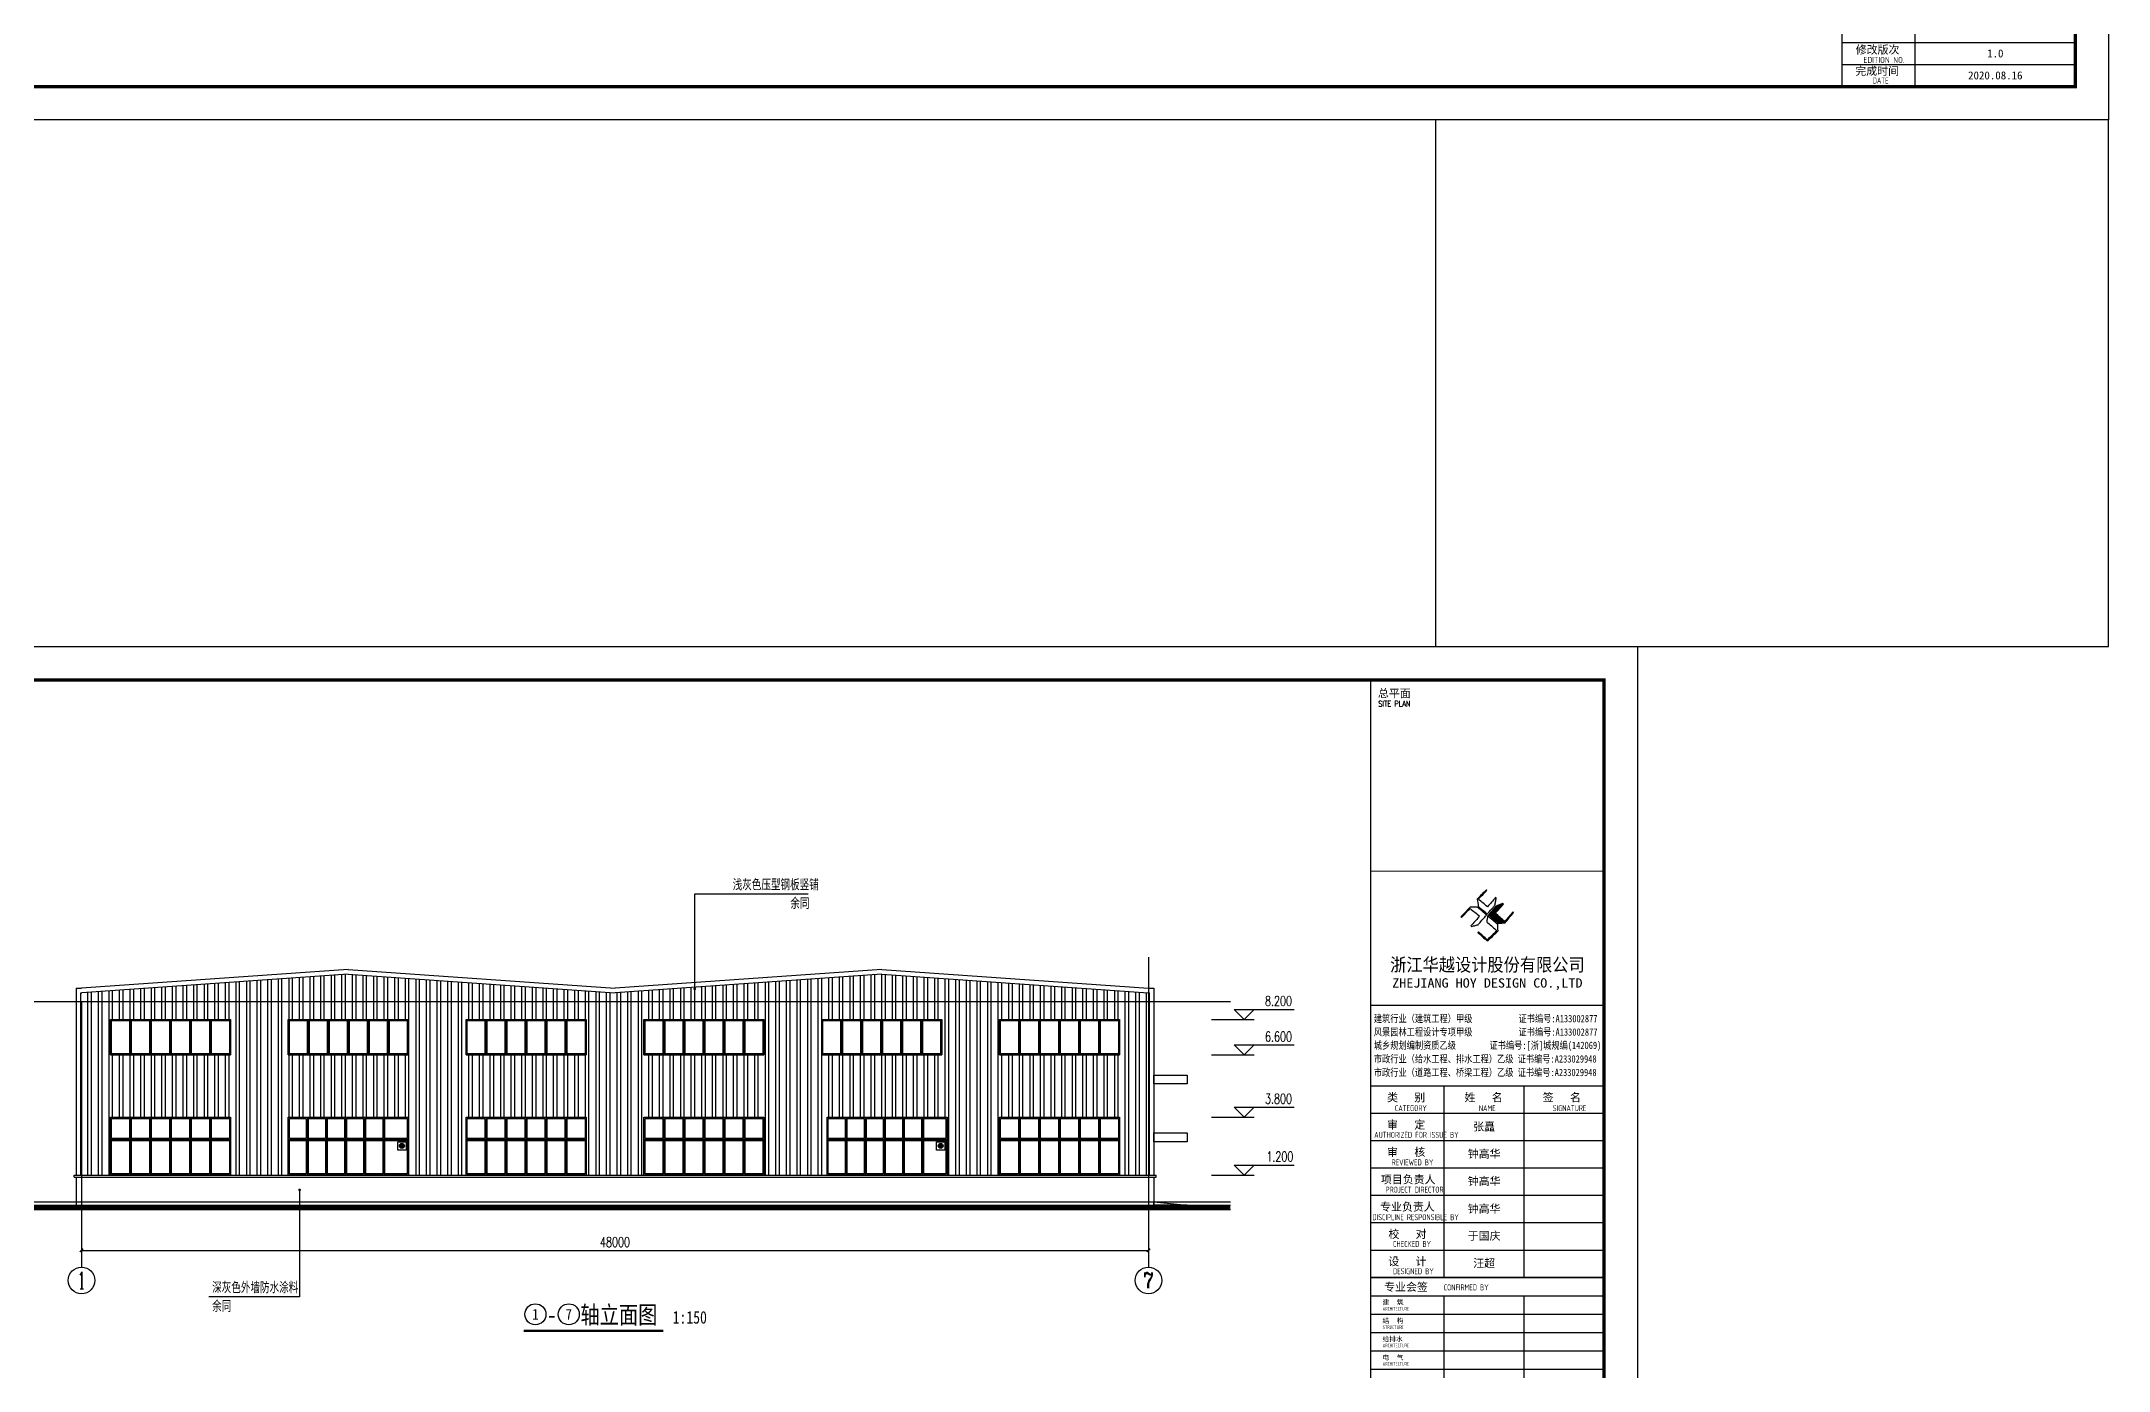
# Model space of a CAD drawing. Header units: millimetres. Extents: x 4455189 to 4808172, y 18512388 to 19204582.
# Drawn here: x 4715162 to 4808172, y 18673321 to 18733124 of the extents above; entities that cross this region are included whole.
import ezdxf
from ezdxf.enums import TextEntityAlignment as Align

# ---------------------------------------------------------------- set-up
doc = ezdxf.new("R2010")
doc.units = ezdxf.units.MM
doc.header["$LTSCALE"] = 1000
doc.header["$MEASUREMENT"] = 0
doc.layers.get('Defpoints').update_dxf_attribs({"color": 1})
for name, color, linetype in [('0 - 立面线', 7, 'Continuous'), ('AXIS_TEXT', 7, 'Continuous'), ('AXIS_外部', 171, 'Continuous'), ('DIM_LEAD', 145, 'Continuous'), ('DIM_SYMB', 165, 'Continuous'), ('PUB_DIM', 161, 'Continuous'), ('PUB_TEXT', 7, 'Continuous'), ('PUB_TITLE', 4, 'Continuous'), ('TK', 4, 'Continuous'), ('WINDOW', 140, 'Continuous'), ('校对', 1, 'Continuous')]:
    doc.layers.add(name, color=color, linetype=linetype)
doc.styles.add('-宋体', font='', dxfattribs={"width": 0.8})
doc.styles.add('_TCH_AXIS', font='COMPLEX', dxfattribs={"bigfont": 'GBCBIG'})
doc.styles.add('_TCH_DIM', font='SIMPLEX', dxfattribs={"bigfont": 'GBCBIG'})
doc.styles.add('_TCH_DIM_T3', font='SIMPLEX', dxfattribs={"width": 0.705882, "bigfont": 'GBCBIG'})
doc.styles.add('COMPLEX', font='COMPLEX')
doc.styles.add('HT', font='simhei.ttf', dxfattribs={"width": 0.7})
doc.styles.add('ROMANS', font='romans', dxfattribs={"width": 0.65, "height": 231.275})
doc.styles.add('TSSD_REIN', font='tssdeng.shx', dxfattribs={"width": 0.7, "bigfont": 'tssdchn.shx'})
doc.styles.add('YAYA', font='', dxfattribs={"width": 0.8, "height": 1})
doc.styles.add('图签宋体', font='', dxfattribs={"height": 300})
doc.styles.add('图签黑体', font='simhei.ttf', dxfattribs={"height": 550})
doc.styles.get('-宋体').set_extended_font_data('SimSun')
doc.styles.get('YAYA').set_extended_font_data('SimSun')
doc.styles.get('图签宋体').set_extended_font_data('NSimSun')
doc.dimstyles.new('_TCH_ARCH&&150', dxfattribs={"dimtxt": 446.25, "dimasz": 150, "dimexe": 375, "dimexo": 450, "dimgap": 150, "dimtad": 1, "dimdec": 0, "dimzin": 0, "dimdsep": 46, "dimtxsty": '_TCH_DIM_T3', "dimblk": 'ARCHTICK', "dimcen": 0.09, "dimclrt": 7, "dimazin": 2, "dimtfac": 1, "dimtdec": 0, "dimtix": 1, "dimtmove": 2, "dimatfit": 3, "dimfxl": 0, "dimtolj": 1, "dimtzin": 0, "dimarcsym": 0})

# ---------------------------------------------------------------- blocks, each defined once
blk = doc.blocks.new('A$C474D48D3')
h = blk.add_hatch(color=1)
edge = h.paths.add_edge_path()
edge.add_arc((-125, -125), 75, 0, 360)
blk.add_lwpolyline([(-250, 0), (0, 0), (0, -250), (-250, -250)], close=True)
blk.add_circle((-125, -125), 75)
blk = doc.blocks.new('GeYuanFrame_38501170', base_point=(20.09, 4.53))
at = {"layer": 'PUB_TITLE'}
blk.add_lwpolyline([(803.09, 14.53), (803.09, 111.33)], dxfattribs=at)
at = {"layer": 'TK'}
for p, q in [((781.09, 27.77), (851.09, 27.77)), ((781.09, 21.17), (851.09, 21.17)), ((781.09, 14.53), (851.09, 14.53))]:
    blk.add_line(p, q, dxfattribs=at)
blk.add_lwpolyline([(20.09, 4.53), (20.09, 598.53), (861.09, 598.53), (861.09, 4.53)], close=True, dxfattribs=at)
at = {"layer": 'TK', "const_width": 1}
blk.add_lwpolyline([(45.09, 588.53), (851.09, 588.53), (851.09, 14.53), (45.09, 14.53)], close=True, dxfattribs=at)
at = {"layer": 'TK', "const_width": 0.4}
blk.add_lwpolyline([(781.09, 588.53), (781.09, 14.53)], dxfattribs=at)
at = {"layer": 'TK', "style": '图签宋体'}
for s, p in [('修改版次', (785.24, 24.41)), ('完成时间', (785.11, 18.02))]:
    blk.add_text(s, height=2.4, dxfattribs=at).set_placement(p)
at = {"layer": 'TK', "style": 'TSSD_REIN'}
for s, width, p in [('EDITION NO.', 0.8, (787.53, 21.64)), ('DATE', 0.7, (790.33, 15.45))]:
    blk.add_text(s, height=1.8, dxfattribs=dict(at, width=width)).set_placement(p)
at = {"layer": 'TK', "char_height": 2.4, "width": 48, "attachment_point": 5, "style": '图签宋体'}
for s, insert in [('1.0', (827.09, 24.47)), ('2020.08.16', (827.09, 17.88))]:
    blk.add_mtext(s, dxfattribs=dict(at, insert=insert))
blk = doc.blocks.new('A$C053D6479')
at = {"layer": 'PUB_TITLE'}
h = blk.add_hatch(color=256, dxfattribs=at)
h.dxf.hatch_style = 1
edge = h.paths.add_edge_path()
edge.add_spline(control_points=[(1026, 827), (1105, 920), (1188, 1008), (1266, 1102)], knot_values=[13, 13, 13, 13, 14, 14, 14, 14], degree=3, periodic=0)
edge.add_spline(control_points=[(1266, 1102), (1258, 1111), (1249, 1119), (1239, 1116)], knot_values=[12, 12, 12, 12, 13, 13, 13, 13], degree=3, periodic=0)
edge.add_spline(control_points=[(1239, 1116), (1210, 1107), (1179, 1092), (1144, 1077)], knot_values=[11, 11, 11, 11, 12, 12, 12, 12], degree=3, periodic=0)
edge.add_spline(control_points=[(1144, 1077), (1109, 1063), (1069, 1053), (1047, 1038)], knot_values=[10, 10, 10, 10, 11, 11, 11, 11], degree=3, periodic=0)
edge.add_spline(control_points=[(1047, 1038), (1028, 1026), (1007, 992), (991, 972)], knot_values=[9, 9, 9, 9, 10, 10, 10, 10], degree=3, periodic=0)
edge.add_spline(control_points=[(991, 972), (942, 913), (899, 868), (849, 810)], knot_values=[8, 8, 8, 8, 9, 9, 9, 9], degree=3, periodic=0)
edge.add_spline(control_points=[(849, 810), (842, 801), (822, 776), (822, 775)], knot_values=[7, 7, 7, 7, 8, 8, 8, 8], degree=3, periodic=0)
edge.add_spline(control_points=[(822, 775), (823, 771), (848, 752), (859, 744)], knot_values=[6, 6, 6, 6, 7, 7, 7, 7], degree=3, periodic=0)
edge.add_spline(control_points=[(859, 744), (949, 670), (1035, 592), (1122, 521)], knot_values=[5, 5, 5, 5, 6, 6, 6, 6], degree=3, periodic=0)
edge.add_spline(control_points=[(1122, 521), (1153, 527), (1185, 530), (1217, 533)], knot_values=[4, 4, 4, 4, 5, 5, 5, 5], degree=3, periodic=0)
edge.add_spline(control_points=[(1217, 533), (1246, 535), (1293, 532), (1316, 542)], knot_values=[3, 3, 3, 3, 4, 4, 4, 4], degree=3, periodic=0)
edge.add_spline(control_points=[(1316, 542), (1327, 547), (1338, 565), (1349, 579)], knot_values=[2, 2, 2, 2, 3, 3, 3, 3], degree=3, periodic=0)
edge.add_spline(control_points=[(1349, 579), (1423, 670), (1507, 759), (1572, 848)], knot_values=[1, 1, 1, 1, 2, 2, 2, 2], degree=3, periodic=0)
edge.add_spline(control_points=[(1572, 848), (1564, 852), (1561, 861), (1551, 862)], knot_values=[0, 0, 0, 0, 1, 1, 1, 1], degree=3, periodic=0)
edge.add_spline(control_points=[(1551, 862), (1469, 769), (1393, 671), (1310, 579)], knot_values=[15, 15, 15, 15, 16, 16, 16, 16], degree=3, periodic=0)
edge.add_spline(control_points=[(1310, 579), (1216, 662), (1118, 742), (1026, 827)], knot_values=[14, 14, 14, 14, 15, 15, 15, 15], degree=3, periodic=0)
at = {"layer": 'TK'}
for points, knots in [([(1031, 1298), (1066, 1286), (1054, 1262), (1045, 1224), (1036, 1188), (1031, 1158), (1024, 1121), (1020, 1104), (1017, 1085), (1012, 1071), (1004, 1052), (976, 1026), (956, 1003), (906, 946), (866, 899), (814, 839), (806, 829), (789, 806), (787, 806), (777, 804), (728, 856), (719, 864), (651, 922), (580, 978), (514, 1036), (509, 1106), (488, 1176), (479, 1247), (570, 1343), (663, 1436), (758, 1526), (764, 1523), (768, 1518), (774, 1515), (693, 1422), (599, 1343), (520, 1249), (607, 1171), (698, 1096), (789, 1021), (874, 1109), (950, 1206), (1031, 1298)], [0, 0, 0, 0, 1, 1, 1, 2, 2, 2, 3, 3, 3, 4, 4, 4, 5, 5, 5, 6, 6, 6, 7, 7, 7, 8, 8, 8, 9, 9, 9, 10, 10, 10, 11, 11, 11, 12, 12, 12, 13, 13, 13, 14, 14, 14, 14]), ([(555, 949), (624, 891), (699, 833), (760, 773), (689, 691), (614, 604), (539, 517), (529, 505), (516, 487), (506, 482), (492, 475), (469, 472), (452, 467), (416, 456), (383, 448), (342, 438), (323, 433), (297, 422), (293, 440), (291, 452), (313, 470), (322, 480), (400, 566), (477, 652), (553, 736), (460, 815), (366, 894), (270, 970), (183, 883), (101, 791), (16, 703), (-18, 714), (9, 735), (28, 755), (103, 838), (192, 930), (266, 1005), (319, 1009), (387, 1005), (442, 1007), (456, 1008), (472, 1011), (485, 1007), (507, 1000), (534, 967), (555, 949)], [0, 0, 0, 0, 1, 1, 1, 2, 2, 2, 3, 3, 3, 4, 4, 4, 5, 5, 5, 6, 6, 6, 7, 7, 7, 8, 8, 8, 9, 9, 9, 10, 10, 10, 11, 11, 11, 12, 12, 12, 13, 13, 13, 14, 14, 14, 15, 15, 15, 15]), ([(1097, 490), (1100, 425), (1106, 361), (1107, 294), (1018, 207), (925, 121), (830, 33), (818, 21), (800, 0), (787, 0), (768, -1), (725, 49), (712, 60), (662, 103), (616, 143), (568, 186), (545, 207), (518, 224), (499, 250), (501, 259), (511, 261), (516, 267), (609, 192), (696, 111), (785, 33), (883, 118), (977, 208), (1070, 298), (992, 373), (892, 456), (803, 534), (791, 544), (768, 561), (766, 569), (761, 588), (776, 634), (780, 655), (785, 690), (788, 721), (795, 746), (897, 661), (998, 576), (1097, 490)], [0, 0, 0, 0, 1, 1, 1, 2, 2, 2, 3, 3, 3, 4, 4, 4, 5, 5, 5, 6, 6, 6, 7, 7, 7, 8, 8, 8, 9, 9, 9, 10, 10, 10, 11, 11, 11, 12, 12, 12, 13, 13, 13, 14, 14, 14, 14]), ([(1551, 862), (1561, 861), (1564, 852), (1572, 848), (1507, 759), (1423, 670), (1349, 579), (1338, 565), (1327, 547), (1316, 542), (1293, 532), (1246, 535), (1217, 533), (1185, 530), (1153, 527), (1122, 521), (1035, 592), (949, 670), (859, 744), (848, 752), (823, 771), (822, 775), (822, 776), (842, 801), (849, 810), (899, 868), (942, 913), (991, 972), (1007, 992), (1028, 1026), (1047, 1038), (1069, 1053), (1109, 1063), (1144, 1077), (1179, 1092), (1210, 1107), (1239, 1116), (1249, 1119), (1258, 1111), (1266, 1102), (1188, 1008), (1105, 920), (1026, 827), (1118, 742), (1216, 662), (1310, 579), (1393, 671), (1469, 769), (1551, 862)], [0, 0, 0, 0, 1, 1, 1, 2, 2, 2, 3, 3, 3, 4, 4, 4, 5, 5, 5, 6, 6, 6, 7, 7, 7, 8, 8, 8, 9, 9, 9, 10, 10, 10, 11, 11, 11, 12, 12, 12, 13, 13, 13, 14, 14, 14, 15, 15, 15, 16, 16, 16, 16])]:
    blk.add_open_spline(points, degree=3, knots=knots, dxfattribs=at)
blk = doc.blocks.new('GeYuanFrame_02684325', base_point=(18.76, 4.34))
at = {"layer": 'PUB_TITLE'}
for points in [[(554.76, 235.14), (554.76, 292.54)], [(578.76, 235.14), (578.76, 292.54)], [(554.76, 202.14), (554.76, 229.64)], [(578.76, 202.14), (578.76, 229.64)]]:
    blk.add_lwpolyline(points, dxfattribs=at)
at = {"layer": 'TK'}
for p, q in [((43.76, 414.34), (602.76, 414.34)), ((532.76, 316.74), (602.76, 316.74)), ((532.76, 284.34), (602.76, 284.34)), ((532.76, 276.14), (602.76, 276.14)), ((532.76, 267.94), (602.76, 267.94)), ((532.76, 259.74), (602.76, 259.74)), ((532.76, 251.54), (602.76, 251.54)), ((532.76, 243.34), (602.76, 243.34)), ((532.76, 235.14), (602.76, 235.14)), ((532.76, 235.14), (602.76, 235.14))]:
    blk.add_line(p, q, dxfattribs=at)
for points in [[(18.76, 424.34), (612.76, 424.34), (612.76, 4.34), (18.76, 4.34), (18.76, 424.34)], [(532.76, 292.54), (602.76, 292.54)], [(532.76, 235.14), (602.76, 235.14)], [(532.76, 229.64), (602.76, 229.64)], [(532.76, 224.14), (602.76, 224.14)], [(532.76, 218.64), (602.76, 218.64)], [(532.76, 213.14), (602.76, 213.14)], [(532.76, 207.64), (602.76, 207.64)]]:
    blk.add_lwpolyline(points, dxfattribs=at)
at = {"layer": 'TK', "const_width": 1}
blk.add_lwpolyline([(602.76, 414.34), (43.76, 414.34), (43.76, 14.34), (602.76, 14.34)], close=True, dxfattribs=at)
at = {"layer": 'TK'}
for points, const_width in [([(532.76, 414.34), (532.76, 14.34)], 0.4), ([(532.76, 356.95), (602.76, 356.95)], 0.35), ([(532.76, 292.54), (602.76, 292.54)], 0.35), ([(532.76, 292.54), (602.76, 292.54)], 0.35), ([(532.76, 235.14), (602.76, 235.14)], 0.35)]:
    blk.add_lwpolyline(points, dxfattribs=dict(at, const_width=const_width))
at = {"layer": 'PUB_TITLE', "xscale": 0.01000000000021828, "yscale": 0.01000000000021828, "zscale": 0.01}
blk.add_blockref('A$C053D6479', (559.86, 336.08), dxfattribs=at)
at = {"layer": 'TK', "style": '图签宋体'}
for s, height, p in [('总平面', 2.4, (534.9, 409.1)), ('类   别', 2.4, (537.65, 287.9)), ('姓   名', 2.4, (560.87, 287.9)), ('签   名', 2.4, (584.35, 287.9)), ('审   定', 2.4, (537.65, 279.7)), ('审   核', 2.4, (537.65, 271.5)), ('项目负责人', 2.4, (535.8, 263.3)), ('专业负责人', 2.4, (535.56, 255.1)), ('校   对', 2.4, (538.06, 246.9)), ('设   计', 2.4, (538.03, 238.7)), ('专业会签', 2.4, (536.79, 231.05)), ('建  筑', 1.44, (536.28, 226.92)), ('结  构', 1.44, (536.28, 221.42)), ('给排水', 1.44, (536.28, 215.92)), ('电  气', 1.44, (536.28, 210.42))]:
    blk.add_text(s, height=height, dxfattribs=at).set_placement(p)
at = {"layer": 'TK'}
for s, height, style, width, p in [('SITE PLAN', 1.697, 'ROMANS', 0.76, (535.02, 406.31)), ('建筑行业（建筑工程）甲级           证书编号:A133002877', 2.2, '-宋体', 0.8, (533.67, 311.64)), ('风景园林工程设计专项甲级           证书编号:A133002877', 2.2, '-宋体', 0.8, (533.67, 307.62)), ('城乡规划编制资质乙级        证书编号:[浙]城规编(142069)', 2.2, '-宋体', 0.8, (533.67, 303.63)), ('市政行业（给水工程、排水工程）乙级 证书编号:A233029948', 2.2, '-宋体', 0.8, (533.67, 299.55)), ('市政行业（道路工程、桥梁工程）乙级 证书编号:A233029948', 2.2, '-宋体', 0.8, (533.67, 295.5)), ('CATEGORY', 1.8, 'TSSD_REIN', 0.7, (539.99, 284.98)), ('NAME', 1.8, 'TSSD_REIN', 0.7, (565.18, 284.98)), ('SIGNATURE', 1.8, 'TSSD_REIN', 0.7, (587.34, 284.98)), ('AUTHORIZED FOR ISSUE BY', 1.8, 'TSSD_REIN', 0.7, (533.79, 276.98)), ('REVIEWED BY', 1.8, 'TSSD_REIN', 0.7, (539.03, 268.72)), ('PROJECT DIRECTOR', 1.8, 'TSSD_REIN', 0.7, (537.22, 260.55)), ('DISCIPLINE RESPONSIBLE BY', 1.8, 'TSSD_REIN', 0.7, (533.25, 252.28)), ('CHECKED BY', 1.8, 'TSSD_REIN', 0.7, (539.42, 244.25)), ('DESIGNED BY', 1.8, 'TSSD_REIN', 0.7, (539.43, 236.08)), ('CONFIRMED BY', 1.8, 'TSSD_REIN', 0.7, (554.61, 231.23)), ('ARCHITECTURE', 1.08, 'TSSD_REIN', 0.7, (536.32, 225.15)), ('STRUCTURE', 1.08, 'TSSD_REIN', 0.7, (536.32, 219.65)), ('ARCHITECTURE', 1.08, 'TSSD_REIN', 0.7, (536.32, 214.15)), ('ARCHITECTURE', 1.08, 'TSSD_REIN', 0.7, (536.32, 208.65))]:
    blk.add_text(s, height=height, dxfattribs=dict(at, style=style, width=width)).set_placement(p)
for s, height, style, width, p in [('浙江华越设计股份有限公司', 3.96, 'HT', 0.9, (567.74, 328.97)), ('ZHEJIANG HOY DESIGN CO.,LTD', 2.8, '图签黑体', 1.11, (567.73, 323.1))]:
    blk.add_text(s, height=height, dxfattribs=dict(at, style=style, width=width)).set_placement(p, align=Align.MIDDLE)
at = {"layer": 'TK', "char_height": 2.4, "width": 24, "attachment_point": 5, "style": '图签宋体'}
for s, insert in [('张矗', (566.76, 280.21)), ('钟高华', (566.76, 272.04)), ('钟高华', (566.76, 263.84)), ('钟高华', (566.76, 255.57)), ('于国庆', (566.76, 247.44)), ('汪超', (566.76, 239.24))]:
    blk.add_mtext(s, dxfattribs=dict(at, insert=insert))
blk = doc.blocks.new('_ArchTick')
at = {"color": 0, "linetype": 'ByBlock', "const_width": 0.4}
blk.add_lwpolyline([(-0.5, -0.5), (0.5, 0.5)], dxfattribs=at)
blk = doc.blocks.new('*D327')
at = {"layer": 'AXIS_外部', "color": 0, "lineweight": -2}
for p, q in [((4716972, 18680372), (4716972, 18678357)), ((4764972, 18680372), (4764972, 18678357)), ((4716972, 18678732), (4764972, 18678732))]:
    blk.add_line(p, q, dxfattribs=at)
at = {"layer": 'Defpoints', "color": 0}
for p in [(4716972, 18680822), (4764972, 18680822), (4764972, 18678732)]:
    blk.add_point(p, dxfattribs=at)
at = {"layer": 'AXIS_外部', "color": 0, "lineweight": -2, "xscale": 150, "yscale": 150, "zscale": 150, "rotation": 180}
blk.add_blockref('_ArchTick', (4716972, 18678732), dxfattribs=at)
at = {"layer": 'AXIS_外部', "color": 0, "lineweight": -2, "xscale": 150, "yscale": 150, "zscale": 150}
blk.add_blockref('_ArchTick', (4764972, 18678732), dxfattribs=at)
at = {"layer": 'AXIS_外部', "color": 7, "insert": (4740972, 18679105), "char_height": 446.2, "attachment_point": 5, "style": '_TCH_DIM_T3'}
blk.add_mtext('\\A1;48000', dxfattribs=at)
blk = doc.blocks.new('_AXISO')
blk.add_circle((0, 0), 0.5)
at = {"layer": 'AXIS_TEXT', "style": 'COMPLEX', "width": 1.041667}
blk.add_attdef('A', text='', height=0.56, dxfattribs=at).set_placement((-0.25, -0.28), (0.25, -0.28), align=Align.FIT)

msp = doc.modelspace()

# ---------------------------------------------------------------- hatches: boundary and pattern name
at = {"layer": '校对'}
h = msp.add_hatch(dxfattribs=at)
h.set_pattern_fill('ANSI32', color=251, scale=100, angle=45, style=0)
h.set_pattern_definition([(90, (0, 0), (-476.25, 3e-14), []), (90, (158.75, 158.75), (-476.25, 3e-14), [])])
h.paths.add_polyline_path([(4765011.6, 18690321.5), (4764964.6, 18690321.5), (4752971.6, 18691162.4), (4740971.6, 18690321.1), (4728971.6, 18691162.4), (4716931.6, 18690318.3), (4716931.6, 18682121.5), (4718271.6, 18682121.5), (4718271.6, 18684721.5), (4723671.6, 18684721.5), (4723671.6, 18682121.5), (4726271.6, 18682121.5), (4726271.6, 18684721.5), (4731671.6, 18684721.5), (4731671.6, 18682121.5), (4734271.6, 18682121.5), (4734271.6, 18684721.5), (4739671.6, 18684721.5), (4739671.6, 18682121.5), (4742271.6, 18682121.5), (4742271.6, 18684721.5), (4747671.6, 18684721.5), (4747671.6, 18682121.5), (4750511.6, 18682121.5), (4750511.6, 18684721.5), (4755911.6, 18684721.5), (4755911.6, 18682121.5), (4758271.6, 18682121.5), (4758271.6, 18684721.5), (4763671.6, 18684721.5), (4763671.6, 18682121.5), (4765011.6, 18682121.5)])
h.paths.add_polyline_path([(4742271.6, 18687521.5), (4742271.6, 18689121.5), (4747671.6, 18689121.5), (4747671.6, 18687521.5)], flags=16)
h.paths.add_polyline_path([(4739671.6, 18687521.5), (4734271.6, 18687521.5), (4734271.6, 18689121.5), (4739671.6, 18689121.5)], flags=16)
h.paths.add_polyline_path([(4744556.9, 18690465.4, -1), (4744556.9, 18690525.4, -1)], flags=16)
h.paths.add_polyline_path([(4750271.6, 18687521.5), (4750271.6, 18689121.5), (4755671.6, 18689121.5), (4755671.6, 18687521.5)], flags=16)
h.paths.add_polyline_path([(4731671.6, 18687521.5), (4726271.6, 18687521.5), (4726271.6, 18689121.5), (4731671.6, 18689121.5)], flags=16)
h.paths.add_polyline_path([(4758271.6, 18687521.5), (4758271.6, 18689121.5), (4763671.6, 18689121.5), (4763671.6, 18687521.5)], flags=16)
h.paths.add_polyline_path([(4723671.6, 18687521.5), (4718271.6, 18687521.5), (4718271.6, 18689121.5), (4723671.6, 18689121.5)], flags=16)

# ---------------------------------------------------------------- linework, layer by layer
for p, q in [((4728971.6, 18691362.9), (4716971.6, 18690521.5)), ((4728971.6, 18691362.9), (4740971.6, 18690521.5)), ((4752971.6, 18691362.9), (4740971.6, 18690521.5)), ((4752971.6, 18691362.9), (4764971.6, 18690521.5)), ((4716731.6, 18690521.5), (4716971.6, 18690521.5)), ((4716731.6, 18690521.5), (4716731.6, 18682121.5)), ((4728971.6, 18691162.4), (4716978.6, 18690321.5)), ((4728971.6, 18691162.4), (4740964.6, 18690321.5)), ((4752971.6, 18691162.4), (4740978.6, 18690321.5)), ((4752971.6, 18691162.4), (4764964.6, 18690321.5)), ((4764964.6, 18690321.5), (4765011.6, 18690321.5)), ((4764971.6, 18690521.5), (4765211.6, 18690521.5)), ((4765211.6, 18690521.5), (4765211.6, 18682121.5)), ((4716731.6, 18682021.5), (4716731.6, 18680771.5)), ((4765211.6, 18682021.5), (4765211.6, 18680771.5))]:
    msp.add_line(p, q)
for points in [[(4765211.6, 18686221.5), (4765211.6, 18686621.5), (4766711.6, 18686621.5), (4766711.6, 18686221.5)], [(4765211.6, 18683621.5), (4765211.6, 18684021.5), (4766711.6, 18684021.5), (4766711.6, 18683621.5)], [(4766711.6, 18680771.5), (4765211.6, 18680771.5), (4765211.6, 18680921.5)]]:
    msp.add_lwpolyline(points, close=True)
at = {"layer": '0 - 立面线'}
for p, q in [((4716931.6, 18682121.5), (4716931.6, 18690321.5)), ((4716931.6, 18690321.5), (4716978.6, 18690321.5)), ((4765011.6, 18682121.5), (4765011.6, 18690321.5)), ((4719171.6, 18689121.5), (4719171.6, 18687521.5)), ((4720071.6, 18689121.5), (4720071.6, 18687521.5)), ((4720971.6, 18689121.5), (4720971.6, 18687521.5)), ((4721871.6, 18689121.5), (4721871.6, 18687521.5)), ((4722771.6, 18689121.5), (4722771.6, 18687521.5)), ((4727171.6, 18689121.5), (4727171.6, 18687521.5)), ((4728071.6, 18689121.5), (4728071.6, 18687521.5)), ((4728971.6, 18689121.5), (4728971.6, 18687521.5)), ((4729871.6, 18689121.5), (4729871.6, 18687521.5)), ((4730771.6, 18689121.5), (4730771.6, 18687521.5)), ((4735171.6, 18689121.5), (4735171.6, 18687521.5)), ((4736071.6, 18689121.5), (4736071.6, 18687521.5)), ((4736971.6, 18689121.5), (4736971.6, 18687521.5)), ((4737871.6, 18689121.5), (4737871.6, 18687521.5)), ((4738771.6, 18689121.5), (4738771.6, 18687521.5)), ((4743171.6, 18689121.5), (4743171.6, 18687521.5)), ((4744071.6, 18689121.5), (4744071.6, 18687521.5)), ((4744971.6, 18689121.5), (4744971.6, 18687521.5)), ((4745871.6, 18689121.5), (4745871.6, 18687521.5)), ((4746771.6, 18689121.5), (4746771.6, 18687521.5)), ((4751171.6, 18689121.5), (4751171.6, 18687521.5)), ((4752071.6, 18689121.5), (4752071.6, 18687521.5)), ((4752971.6, 18689121.5), (4752971.6, 18687521.5)), ((4753871.6, 18689121.5), (4753871.6, 18687521.5)), ((4754771.6, 18689121.5), (4754771.6, 18687521.5)), ((4759171.6, 18689121.5), (4759171.6, 18687521.5)), ((4760071.6, 18689121.5), (4760071.6, 18687521.5)), ((4760971.6, 18689121.5), (4760971.6, 18687521.5)), ((4761871.6, 18689121.5), (4761871.6, 18687521.5)), ((4762771.6, 18689121.5), (4762771.6, 18687521.5)), ((4718271.6, 18687521.5), (4723671.6, 18687521.5)), ((4726271.6, 18687521.5), (4731671.6, 18687521.5)), ((4734271.6, 18687521.5), (4739671.6, 18687521.5)), ((4742271.6, 18687521.5), (4747671.6, 18687521.5)), ((4750271.6, 18687521.5), (4755671.6, 18687521.5)), ((4758271.6, 18687521.5), (4763671.6, 18687521.5)), ((4719171.6, 18684721.5), (4719171.6, 18682121.5)), ((4720071.6, 18684721.5), (4720071.6, 18682121.5)), ((4720971.6, 18684721.5), (4720971.6, 18682121.5)), ((4721871.6, 18684721.5), (4721871.6, 18682121.5)), ((4722771.6, 18684721.5), (4722771.6, 18682121.5)), ((4727131.6, 18684721.5), (4727131.6, 18682121.5)), ((4727991.6, 18684721.5), (4727991.6, 18682121.5)), ((4728851.6, 18684721.5), (4728851.6, 18682121.5)), ((4729711.6, 18684721.5), (4729711.6, 18682121.5)), ((4730571.6, 18684721.5), (4730571.6, 18682121.5)), ((4735171.6, 18684721.5), (4735171.6, 18682121.5)), ((4736071.6, 18684721.5), (4736071.6, 18682121.5)), ((4736971.6, 18684721.5), (4736971.6, 18682121.5)), ((4737871.6, 18684721.5), (4737871.6, 18682121.5)), ((4738771.6, 18684721.5), (4738771.6, 18682121.5)), ((4743171.6, 18684721.5), (4743171.6, 18682121.5)), ((4744071.6, 18684721.5), (4744071.6, 18682121.5)), ((4744971.6, 18684721.5), (4744971.6, 18682121.5)), ((4745871.6, 18684721.5), (4745871.6, 18682121.5)), ((4746771.6, 18684721.5), (4746771.6, 18682121.5)), ((4751371.6, 18684721.5), (4751371.6, 18682121.5)), ((4752231.6, 18684721.5), (4752231.6, 18682121.5)), ((4753091.6, 18684721.5), (4753091.6, 18682121.5)), ((4753951.6, 18684721.5), (4753951.6, 18682121.5)), ((4754811.6, 18684721.5), (4754811.6, 18682121.5)), ((4759171.6, 18684721.5), (4759171.6, 18682121.5)), ((4760071.6, 18684721.5), (4760071.6, 18682121.5)), ((4760971.6, 18684721.5), (4760971.6, 18682121.5)), ((4761871.6, 18684721.5), (4761871.6, 18682121.5)), ((4762771.6, 18684721.5), (4762771.6, 18682121.5)), ((4718271.6, 18683721.5), (4723671.6, 18683721.5)), ((4726271.6, 18683721.5), (4731671.6, 18683721.5)), ((4734271.6, 18683721.5), (4739671.6, 18683721.5)), ((4742271.6, 18683721.5), (4747671.6, 18683721.5)), ((4750511.6, 18683721.5), (4755911.6, 18683721.5)), ((4758271.6, 18683721.5), (4763671.6, 18683721.5)), ((4716631.6, 18682021.5), (4716631.6, 18682121.5)), ((4716631.6, 18682121.5), (4765311.6, 18682121.5)), ((4716631.6, 18682021.5), (4765311.6, 18682021.5)), ((4765311.6, 18682021.5), (4765311.6, 18682121.5)), ((4713235.7, 18680771.5), (4768657.3, 18680771.5)), ((4713235.7, 18680571.5), (4768657.3, 18680571.5))]:
    msp.add_line(p, q, dxfattribs=at)
for points in [[(4718271.6, 18689121.5), (4723671.6, 18689121.5), (4723671.6, 18687521.5), (4718271.6, 18687521.5)], [(4726271.6, 18689121.5), (4731671.6, 18689121.5), (4731671.6, 18687521.5), (4726271.6, 18687521.5)], [(4734271.6, 18689121.5), (4739671.6, 18689121.5), (4739671.6, 18687521.5), (4734271.6, 18687521.5)], [(4742271.6, 18689121.5), (4747671.6, 18689121.5), (4747671.6, 18687521.5), (4742271.6, 18687521.5)], [(4750271.6, 18689121.5), (4755671.6, 18689121.5), (4755671.6, 18687521.5), (4750271.6, 18687521.5)], [(4758271.6, 18689121.5), (4763671.6, 18689121.5), (4763671.6, 18687521.5), (4758271.6, 18687521.5)], [(4718271.6, 18684721.5), (4723671.6, 18684721.5), (4723671.6, 18682121.5), (4718271.6, 18682121.5)], [(4726271.6, 18684721.5), (4731671.6, 18684721.5), (4731671.6, 18682121.5), (4726271.6, 18682121.5)], [(4734271.6, 18684721.5), (4739671.6, 18684721.5), (4739671.6, 18682121.5), (4734271.6, 18682121.5)], [(4742271.6, 18684721.5), (4747671.6, 18684721.5), (4747671.6, 18682121.5), (4742271.6, 18682121.5)], [(4750511.6, 18684721.5), (4755911.6, 18684721.5), (4755911.6, 18682121.5), (4750511.6, 18682121.5)], [(4758271.6, 18684721.5), (4763671.6, 18684721.5), (4763671.6, 18682121.5), (4758271.6, 18682121.5)]]:
    msp.add_lwpolyline(points, close=True, dxfattribs=at)
at = {"layer": '0 - 立面线', "const_width": 200}
msp.add_lwpolyline([(4713235.7, 18680671.5), (4768657.3, 18680671.5)], dxfattribs=at)
at = {"layer": 'AXIS_外部'}
for p, q in [((4716971.6, 18680530.4), (4716971.6, 18677980.4)), ((4764971.6, 18680530.4), (4764971.6, 18677980.4))]:
    msp.add_line(p, q, dxfattribs=at)
msp.add_lwpolyline([(4808171.6, 18729586.6), (4777885.1, 18729586.6), (4777885.1, 18705898.5), (4808171.6, 18705898.5)], close=True, dxfattribs=at)
at = {"layer": 'Defpoints'}
for p, q in [((4764971.6, 18691921.5), (4764971.6, 18680771.5)), ((4713235.7, 18689921.5), (4768657.3, 18689921.5)), ((4716971.6, 18689921.5), (4716971.6, 18680771.5)), ((4713235.7, 18680921.5), (4768657.3, 18680921.5))]:
    msp.add_line(p, q, dxfattribs=at)
at = {"layer": 'DIM_LEAD'}
for p, q in [((4744556.9, 18690495.4), (4744556.9, 18694770.1)), ((4744556.9, 18690495.4), (4744556.9, 18694770.1)), ((4744556.9, 18694770.1), (4749657.9, 18694770.1)), ((4726780.6, 18681453.1), (4726780.6, 18676646.8)), ((4726780.6, 18676646.8), (4722690.3, 18676646.8))]:
    msp.add_line(p, q, dxfattribs=at)
at = {"layer": 'DIM_LEAD', "const_width": 60}
for points in [[(4744556.9, 18690465.4, 1), (4744556.9, 18690525.4, 1)], [(4744556.9, 18690465.4, 1), (4744556.9, 18690525.4, 1)], [(4726780.6, 18681483.1, 1), (4726780.6, 18681423.1, 1)]]:
    msp.add_lwpolyline(points, format="xyb", close=True, dxfattribs=at)
at = {"layer": 'DIM_SYMB', "const_width": 105}
msp.add_lwpolyline([(4736864.8, 18675106.3), (4743144.4, 18675106.3)], dxfattribs=at)
at = {"layer": 'PUB_DIM'}
for p, q in [((4769271.6, 18689121.5), (4768821.6, 18689571.5)), ((4768821.6, 18689571.5), (4771521.6, 18689571.5)), ((4769271.6, 18689121.5), (4769721.6, 18689571.5)), ((4767810.2, 18689121.5), (4769721.6, 18689121.5)), ((4767810.2, 18687521.5), (4769721.6, 18687521.5)), ((4769271.6, 18687521.5), (4768821.6, 18687971.5)), ((4768821.6, 18687971.5), (4771521.6, 18687971.5)), ((4769271.6, 18687521.5), (4769721.6, 18687971.5)), ((4767810.2, 18684721.5), (4769721.6, 18684721.5)), ((4769271.6, 18684721.5), (4768821.6, 18685171.5)), ((4768821.6, 18685171.5), (4771521.6, 18685171.5)), ((4769271.6, 18684721.5), (4769721.6, 18685171.5)), ((4767810.2, 18682121.5), (4769721.6, 18682121.5)), ((4769271.6, 18682121.5), (4768821.6, 18682571.5)), ((4768821.6, 18682571.5), (4771521.6, 18682571.5)), ((4769271.6, 18682121.5), (4769721.6, 18682571.5))]:
    msp.add_line(p, q, dxfattribs=at)
at = {"layer": 'PUB_TEXT'}
for centre in [(4737389.8, 18675855.9), (4738893.5, 18675855.9)]:
    msp.add_circle(centre, 472.5, dxfattribs=at)
at = {"layer": 'WINDOW'}
for points in [[(4719121.6, 18687571.5), (4718321.6, 18687571.5), (4718321.6, 18689071.5), (4719121.6, 18689071.5)], [(4720021.6, 18687571.5), (4719221.6, 18687571.5), (4719221.6, 18689071.5), (4720021.6, 18689071.5)], [(4720921.6, 18687571.5), (4720121.6, 18687571.5), (4720121.6, 18689071.5), (4720921.6, 18689071.5)], [(4721821.6, 18687571.5), (4721021.6, 18687571.5), (4721021.6, 18689071.5), (4721821.6, 18689071.5)], [(4722721.6, 18687571.5), (4721921.6, 18687571.5), (4721921.6, 18689071.5), (4722721.6, 18689071.5)], [(4723621.6, 18687571.5), (4722821.6, 18687571.5), (4722821.6, 18689071.5), (4723621.6, 18689071.5)], [(4727121.6, 18687571.5), (4726321.6, 18687571.5), (4726321.6, 18689071.5), (4727121.6, 18689071.5)], [(4728021.6, 18687571.5), (4727221.6, 18687571.5), (4727221.6, 18689071.5), (4728021.6, 18689071.5)], [(4728921.6, 18687571.5), (4728121.6, 18687571.5), (4728121.6, 18689071.5), (4728921.6, 18689071.5)], [(4729821.6, 18687571.5), (4729021.6, 18687571.5), (4729021.6, 18689071.5), (4729821.6, 18689071.5)], [(4730721.6, 18687571.5), (4729921.6, 18687571.5), (4729921.6, 18689071.5), (4730721.6, 18689071.5)], [(4731621.6, 18687571.5), (4730821.6, 18687571.5), (4730821.6, 18689071.5), (4731621.6, 18689071.5)], [(4735121.6, 18687571.5), (4734321.6, 18687571.5), (4734321.6, 18689071.5), (4735121.6, 18689071.5)], [(4736021.6, 18687571.5), (4735221.6, 18687571.5), (4735221.6, 18689071.5), (4736021.6, 18689071.5)], [(4736921.6, 18687571.5), (4736121.6, 18687571.5), (4736121.6, 18689071.5), (4736921.6, 18689071.5)], [(4737821.6, 18687571.5), (4737021.6, 18687571.5), (4737021.6, 18689071.5), (4737821.6, 18689071.5)], [(4738721.6, 18687571.5), (4737921.6, 18687571.5), (4737921.6, 18689071.5), (4738721.6, 18689071.5)], [(4739621.6, 18687571.5), (4738821.6, 18687571.5), (4738821.6, 18689071.5), (4739621.6, 18689071.5)], [(4743121.6, 18687571.5), (4742321.6, 18687571.5), (4742321.6, 18689071.5), (4743121.6, 18689071.5)], [(4744021.6, 18687571.5), (4743221.6, 18687571.5), (4743221.6, 18689071.5), (4744021.6, 18689071.5)], [(4744921.6, 18687571.5), (4744121.6, 18687571.5), (4744121.6, 18689071.5), (4744921.6, 18689071.5)], [(4745821.6, 18687571.5), (4745021.6, 18687571.5), (4745021.6, 18689071.5), (4745821.6, 18689071.5)], [(4746721.6, 18687571.5), (4745921.6, 18687571.5), (4745921.6, 18689071.5), (4746721.6, 18689071.5)], [(4747621.6, 18687571.5), (4746821.6, 18687571.5), (4746821.6, 18689071.5), (4747621.6, 18689071.5)], [(4751121.6, 18687571.5), (4750321.6, 18687571.5), (4750321.6, 18689071.5), (4751121.6, 18689071.5)], [(4752021.6, 18687571.5), (4751221.6, 18687571.5), (4751221.6, 18689071.5), (4752021.6, 18689071.5)], [(4752921.6, 18687571.5), (4752121.6, 18687571.5), (4752121.6, 18689071.5), (4752921.6, 18689071.5)], [(4753821.6, 18687571.5), (4753021.6, 18687571.5), (4753021.6, 18689071.5), (4753821.6, 18689071.5)], [(4754721.6, 18687571.5), (4753921.6, 18687571.5), (4753921.6, 18689071.5), (4754721.6, 18689071.5)], [(4755621.6, 18687571.5), (4754821.6, 18687571.5), (4754821.6, 18689071.5), (4755621.6, 18689071.5)], [(4759121.6, 18687571.5), (4758321.6, 18687571.5), (4758321.6, 18689071.5), (4759121.6, 18689071.5)], [(4760021.6, 18687571.5), (4759221.6, 18687571.5), (4759221.6, 18689071.5), (4760021.6, 18689071.5)], [(4760921.6, 18687571.5), (4760121.6, 18687571.5), (4760121.6, 18689071.5), (4760921.6, 18689071.5)], [(4761821.6, 18687571.5), (4761021.6, 18687571.5), (4761021.6, 18689071.5), (4761821.6, 18689071.5)], [(4762721.6, 18687571.5), (4761921.6, 18687571.5), (4761921.6, 18689071.5), (4762721.6, 18689071.5)], [(4763621.6, 18687571.5), (4762821.6, 18687571.5), (4762821.6, 18689071.5), (4763621.6, 18689071.5)], [(4719121.6, 18683771.5), (4718321.6, 18683771.5), (4718321.6, 18684671.5), (4719121.6, 18684671.5)], [(4720021.6, 18683771.5), (4719221.6, 18683771.5), (4719221.6, 18684671.5), (4720021.6, 18684671.5)], [(4720921.6, 18683771.5), (4720121.6, 18683771.5), (4720121.6, 18684671.5), (4720921.6, 18684671.5)], [(4721821.6, 18683771.5), (4721021.6, 18683771.5), (4721021.6, 18684671.5), (4721821.6, 18684671.5)], [(4722721.6, 18683771.5), (4721921.6, 18683771.5), (4721921.6, 18684671.5), (4722721.6, 18684671.5)], [(4723621.6, 18683771.5), (4722821.6, 18683771.5), (4722821.6, 18684671.5), (4723621.6, 18684671.5)], [(4727081.6, 18683771.5), (4726321.6, 18683771.5), (4726321.6, 18684671.5), (4727081.6, 18684671.5)], [(4727941.6, 18683771.5), (4727181.6, 18683771.5), (4727181.6, 18684671.5), (4727941.6, 18684671.5)], [(4728801.6, 18683771.5), (4728041.6, 18683771.5), (4728041.6, 18684671.5), (4728801.6, 18684671.5)], [(4729661.6, 18683771.5), (4728901.6, 18683771.5), (4728901.6, 18684671.5), (4729661.6, 18684671.5)], [(4730521.6, 18683771.5), (4729761.6, 18683771.5), (4729761.6, 18684671.5), (4730521.6, 18684671.5)], [(4731621.6, 18683771.5), (4730621.6, 18683771.5), (4730621.6, 18684671.5), (4731621.6, 18684671.5)], [(4735121.6, 18683771.5), (4734321.6, 18683771.5), (4734321.6, 18684671.5), (4735121.6, 18684671.5)], [(4736021.6, 18683771.5), (4735221.6, 18683771.5), (4735221.6, 18684671.5), (4736021.6, 18684671.5)], [(4736921.6, 18683771.5), (4736121.6, 18683771.5), (4736121.6, 18684671.5), (4736921.6, 18684671.5)], [(4737821.6, 18683771.5), (4737021.6, 18683771.5), (4737021.6, 18684671.5), (4737821.6, 18684671.5)], [(4738721.6, 18683771.5), (4737921.6, 18683771.5), (4737921.6, 18684671.5), (4738721.6, 18684671.5)], [(4739621.6, 18683771.5), (4738821.6, 18683771.5), (4738821.6, 18684671.5), (4739621.6, 18684671.5)], [(4743121.6, 18683771.5), (4742321.6, 18683771.5), (4742321.6, 18684671.5), (4743121.6, 18684671.5)], [(4744021.6, 18683771.5), (4743221.6, 18683771.5), (4743221.6, 18684671.5), (4744021.6, 18684671.5)], [(4744921.6, 18683771.5), (4744121.6, 18683771.5), (4744121.6, 18684671.5), (4744921.6, 18684671.5)], [(4745821.6, 18683771.5), (4745021.6, 18683771.5), (4745021.6, 18684671.5), (4745821.6, 18684671.5)], [(4746721.6, 18683771.5), (4745921.6, 18683771.5), (4745921.6, 18684671.5), (4746721.6, 18684671.5)], [(4747621.6, 18683771.5), (4746821.6, 18683771.5), (4746821.6, 18684671.5), (4747621.6, 18684671.5)], [(4751321.6, 18683771.5), (4750561.6, 18683771.5), (4750561.6, 18684671.5), (4751321.6, 18684671.5)], [(4752181.6, 18683771.5), (4751421.6, 18683771.5), (4751421.6, 18684671.5), (4752181.6, 18684671.5)], [(4753041.6, 18683771.5), (4752281.6, 18683771.5), (4752281.6, 18684671.5), (4753041.6, 18684671.5)], [(4753901.6, 18683771.5), (4753141.6, 18683771.5), (4753141.6, 18684671.5), (4753901.6, 18684671.5)], [(4754761.6, 18683771.5), (4754001.6, 18683771.5), (4754001.6, 18684671.5), (4754761.6, 18684671.5)], [(4755861.6, 18683771.5), (4754861.6, 18683771.5), (4754861.6, 18684671.5), (4755861.6, 18684671.5)], [(4759121.6, 18683771.5), (4758321.6, 18683771.5), (4758321.6, 18684671.5), (4759121.6, 18684671.5)], [(4760021.6, 18683771.5), (4759221.6, 18683771.5), (4759221.6, 18684671.5), (4760021.6, 18684671.5)], [(4760921.6, 18683771.5), (4760121.6, 18683771.5), (4760121.6, 18684671.5), (4760921.6, 18684671.5)], [(4761821.6, 18683771.5), (4761021.6, 18683771.5), (4761021.6, 18684671.5), (4761821.6, 18684671.5)], [(4762721.6, 18683771.5), (4761921.6, 18683771.5), (4761921.6, 18684671.5), (4762721.6, 18684671.5)], [(4763621.6, 18683771.5), (4762821.6, 18683771.5), (4762821.6, 18684671.5), (4763621.6, 18684671.5)], [(4718321.6, 18683671.5), (4719121.6, 18683671.5), (4719121.6, 18682171.5), (4718321.6, 18682171.5)], [(4719221.6, 18683671.5), (4720021.6, 18683671.5), (4720021.6, 18682171.5), (4719221.6, 18682171.5)], [(4720121.6, 18683671.5), (4720921.6, 18683671.5), (4720921.6, 18682171.5), (4720121.6, 18682171.5)], [(4721021.6, 18683671.5), (4721821.6, 18683671.5), (4721821.6, 18682171.5), (4721021.6, 18682171.5)], [(4721921.6, 18683671.5), (4722721.6, 18683671.5), (4722721.6, 18682171.5), (4721921.6, 18682171.5)], [(4722821.6, 18683671.5), (4723621.6, 18683671.5), (4723621.6, 18682171.5), (4722821.6, 18682171.5)], [(4726321.6, 18683671.5), (4727081.6, 18683671.5), (4727081.6, 18682171.5), (4726321.6, 18682171.5)], [(4727181.6, 18683671.5), (4727941.6, 18683671.5), (4727941.6, 18682171.5), (4727181.6, 18682171.5)], [(4728041.6, 18683671.5), (4728801.6, 18683671.5), (4728801.6, 18682171.5), (4728041.6, 18682171.5)], [(4728901.6, 18683671.5), (4729661.6, 18683671.5), (4729661.6, 18682171.5), (4728901.6, 18682171.5)], [(4729761.6, 18683671.5), (4730521.6, 18683671.5), (4730521.6, 18682171.5), (4729761.6, 18682171.5)], [(4730621.6, 18683671.5), (4731621.6, 18683671.5), (4731621.6, 18682171.5), (4730621.6, 18682171.5)], [(4734321.6, 18683671.5), (4735121.6, 18683671.5), (4735121.6, 18682171.5), (4734321.6, 18682171.5)], [(4735221.6, 18683671.5), (4736021.6, 18683671.5), (4736021.6, 18682171.5), (4735221.6, 18682171.5)], [(4736121.6, 18683671.5), (4736921.6, 18683671.5), (4736921.6, 18682171.5), (4736121.6, 18682171.5)], [(4737021.6, 18683671.5), (4737821.6, 18683671.5), (4737821.6, 18682171.5), (4737021.6, 18682171.5)], [(4737921.6, 18683671.5), (4738721.6, 18683671.5), (4738721.6, 18682171.5), (4737921.6, 18682171.5)], [(4738821.6, 18683671.5), (4739621.6, 18683671.5), (4739621.6, 18682171.5), (4738821.6, 18682171.5)], [(4742321.6, 18683671.5), (4743121.6, 18683671.5), (4743121.6, 18682171.5), (4742321.6, 18682171.5)], [(4743221.6, 18683671.5), (4744021.6, 18683671.5), (4744021.6, 18682171.5), (4743221.6, 18682171.5)], [(4744121.6, 18683671.5), (4744921.6, 18683671.5), (4744921.6, 18682171.5), (4744121.6, 18682171.5)], [(4745021.6, 18683671.5), (4745821.6, 18683671.5), (4745821.6, 18682171.5), (4745021.6, 18682171.5)], [(4745921.6, 18683671.5), (4746721.6, 18683671.5), (4746721.6, 18682171.5), (4745921.6, 18682171.5)], [(4746821.6, 18683671.5), (4747621.6, 18683671.5), (4747621.6, 18682171.5), (4746821.6, 18682171.5)], [(4750561.6, 18683671.5), (4751321.6, 18683671.5), (4751321.6, 18682171.5), (4750561.6, 18682171.5)], [(4751421.6, 18683671.5), (4752181.6, 18683671.5), (4752181.6, 18682171.5), (4751421.6, 18682171.5)], [(4752281.6, 18683671.5), (4753041.6, 18683671.5), (4753041.6, 18682171.5), (4752281.6, 18682171.5)], [(4753141.6, 18683671.5), (4753901.6, 18683671.5), (4753901.6, 18682171.5), (4753141.6, 18682171.5)], [(4754001.6, 18683671.5), (4754761.6, 18683671.5), (4754761.6, 18682171.5), (4754001.6, 18682171.5)], [(4754861.6, 18683671.5), (4755861.6, 18683671.5), (4755861.6, 18682171.5), (4754861.6, 18682171.5)], [(4758321.6, 18683671.5), (4759121.6, 18683671.5), (4759121.6, 18682171.5), (4758321.6, 18682171.5)], [(4759221.6, 18683671.5), (4760021.6, 18683671.5), (4760021.6, 18682171.5), (4759221.6, 18682171.5)], [(4760121.6, 18683671.5), (4760921.6, 18683671.5), (4760921.6, 18682171.5), (4760121.6, 18682171.5)], [(4761021.6, 18683671.5), (4761821.6, 18683671.5), (4761821.6, 18682171.5), (4761021.6, 18682171.5)], [(4761921.6, 18683671.5), (4762721.6, 18683671.5), (4762721.6, 18682171.5), (4761921.6, 18682171.5)], [(4762821.6, 18683671.5), (4763621.6, 18683671.5), (4763621.6, 18682171.5), (4762821.6, 18682171.5)]]:
    msp.add_lwpolyline(points, close=True, dxfattribs=at)

# ---------------------------------------------------------------- block references
at = {"xscale": 1.5, "yscale": 1.5, "zscale": 1.5}
for p in [(4731571.6, 18683621.5), (4755811.6, 18683621.5)]:
    msp.add_blockref('A$C474D48D3', p, dxfattribs=at)
at = {"layer": 'AXIS_外部', "xscale": 150, "yscale": 150, "zscale": 150}
for name, p in [('GeYuanFrame_38501170', (4682021.6, 18729586.6)), ('GeYuanFrame_02684325', (4697874.2, 18642898.5))]:
    msp.add_blockref(name, p, dxfattribs=at)
at = {"layer": 'AXIS_外部'}
ref = msp.add_blockref('_AXISO', (4716971.6, 18677380.4), dxfattribs=dict(at, xscale=1200, yscale=1200, zscale=1200))
ref.add_attrib('A', '1', dxfattribs={"layer": 'AXIS_TEXT', "height": 772.1, "style": '_TCH_AXIS'}).set_placement((4716806.1, 18676994.3), (4717137, 18676994.3), align=Align.FIT)
ref = msp.add_blockref('_AXISO', (4764971.6, 18677380.4), dxfattribs=dict(at, xscale=1200, yscale=1200, zscale=1200))
ref.add_attrib('A', '7', dxfattribs={"layer": 'AXIS_TEXT', "height": 698.9, "style": '_TCH_AXIS'}).set_placement((4764738.6, 18677030.9), (4765204.6, 18677030.9), align=Align.FIT)

# ---------------------------------------------------------------- texts
at = {"layer": 'PUB_TEXT', "style": '_TCH_DIM'}
for s, p in [('浅灰色压型钢板竖铺', (4746266.6, 18694927.6)), ('余同', (4748858.1, 18694087.6)), ('深灰色外墙防水涂料', (4722847.8, 18676804.3)), ('余同', (4722847.8, 18675964.3))]:
    msp.add_text(s, height=506.38, dxfattribs=at).set_placement(p)
at = {"layer": 'PUB_TEXT'}
for s, height, style, width, p in [('8.200', 446.25, '_TCH_DIM', 0.705882, (4770216.6, 18689729)), ('6.600', 446.25, '_TCH_DIM', 0.705882, (4770216.6, 18688129)), ('3.800', 446.25, '_TCH_DIM', 0.705882, (4770216.6, 18685329)), ('1.200', 446.25, '_TCH_DIM', 0.705882, (4770276.6, 18682729)), ('轴立面图', 793.04, 'YAYA', 0.8, (4739418.5, 18675435.9)), ('-', 793, 'YAYA', 0.8, (4737914.8, 18675435.9)), ('1:150', 566.46, 'YAYA', 0.8, (4743564.4, 18675435.9))]:
    msp.add_text(s, height=height, dxfattribs=dict(at, style=style, width=width)).set_placement(p)
at = {"layer": 'PUB_TEXT', "style": 'YAYA'}
for s, height, width, p, p2 in [('1', 488.7, 1.028736, (4737246, 18675611.6), (4737533.6, 18675611.6)), ('7', 487.9, 1.034682, (4738749.1, 18675611.9), (4739037.9, 18675611.9))]:
    msp.add_text(s, height=height, dxfattribs=dict(at, width=width)).set_placement(p, p2, align=Align.FIT)

# ---------------------------------------------------------------- dimensions: what is measured, and where the dimension line sits
at = {"layer": 'AXIS_外部'}
dim = msp.add_aligned_dim(p1=(4716971.6, 18680821.5), p2=(4764971.6, 18680821.5), distance=-2089.6, dimstyle='_TCH_ARCH&&150', dxfattribs=at)
dim.commit()
dim.dimension.update_dxf_attribs({"geometry": '*D327', "text_midpoint": (4740971.6, 18679105)})

doc.saveas('drawing.dxf')
